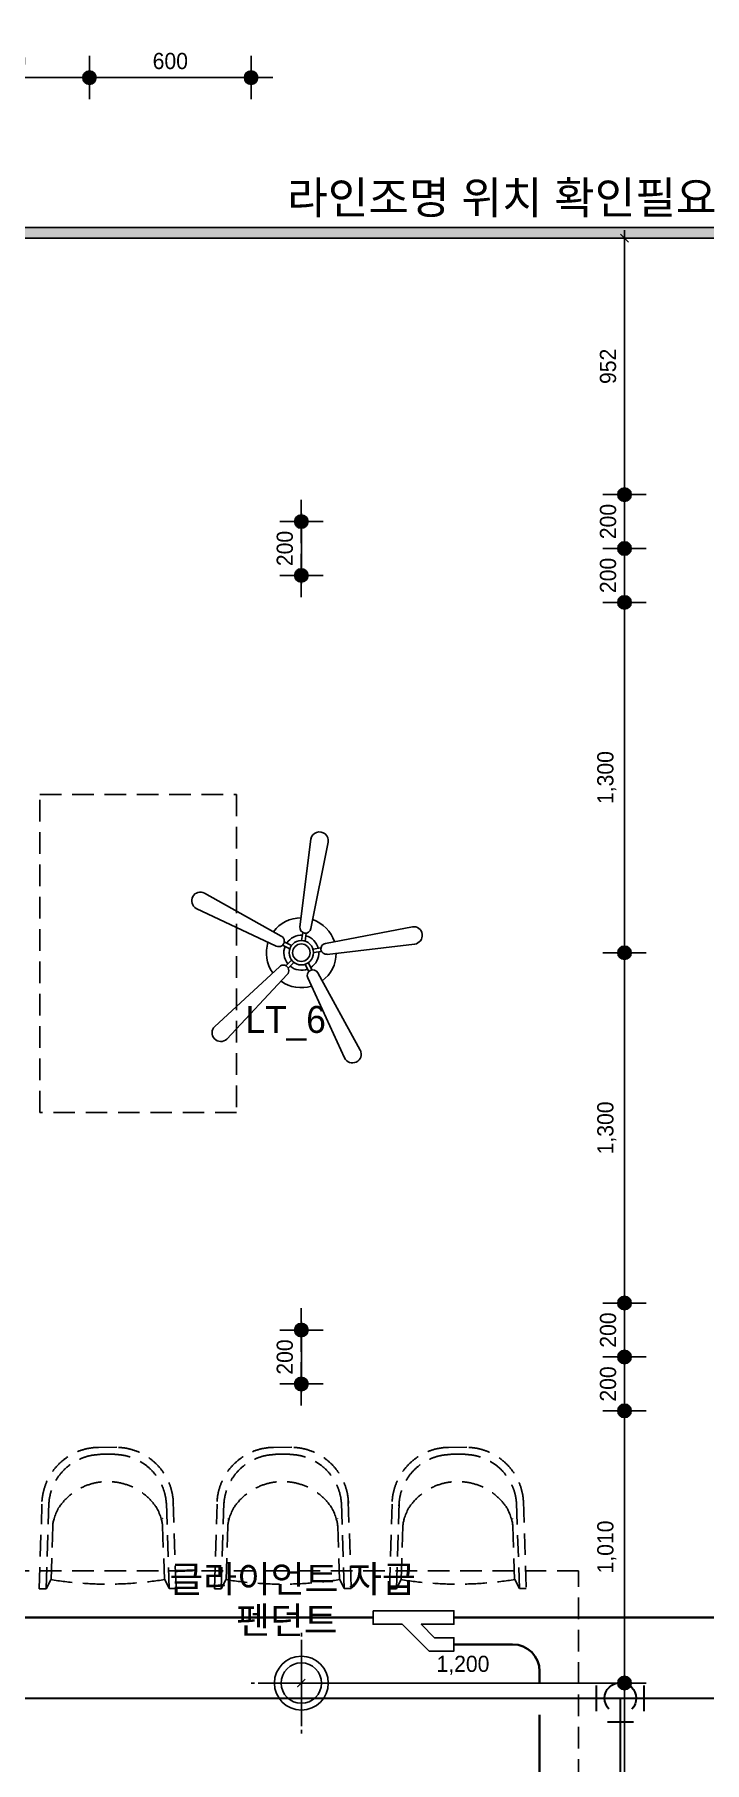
# Model space of a CAD drawing. Header units: inches. Extents: x 3778 to 56227, y -16914 to 35091.
# Drawn here: x 41687 to 44174, y -12470 to -6059 of the extents above; entities that cross this region are included whole.
import ezdxf
from ezdxf.enums import TextEntityAlignment as Align

# ---------------------------------------------------------------- set-up
doc = ezdxf.new("R2010")
doc.units = ezdxf.units.IN
doc.header["$LTSCALE"] = 100
doc.header["$MEASUREMENT"] = 0
doc.header["$PDSIZE"] = 700.071425
doc.linetypes.add('DH-HID2', pattern=[1.2, 0.8, -0.4])
doc.linetypes.add('HID', pattern=[2.5, 1.5, -1])
for name, color, linetype in [('0-ELC TEXT', 7, 'Continuous'), ('06-FUR', 6, 'Continuous'), ('06-LIGHT', 4, 'Continuous'), ('07-DIM WAL', 5, 'Continuous'), ('1', 1, 'Continuous'), ('2-con', 2, 'Continuous'), ('3.기호.계단선', 30, 'Continuous'), ('FU-FURM', 251, 'DH-HID2'), ('HAT', 8, 'Continuous'), ('RC-LIGHT', 7, 'Continuous'), ('U-LANP', 6, 'Continuous'), ('설비', 140, 'Continuous')]:
    doc.layers.add(name, color=color, linetype=linetype)
doc.layers.add('SS-ED', color=3, linetype='Continuous', lineweight=30)
doc.layers.add('SS-RLRG', color=4, linetype='Continuous', lineweight=35)
doc.styles.add('HY 울릉도 L', font='')
doc.styles.add('코레일둥고', font='Korail_Round_Gothic_Medium.ttf')
doc.styles.get('HY 울릉도 L').set_extended_font_data('HY울릉도L')
doc.dimstyles.new('30', dxfattribs={"dimscale": 30, "dimtxt": 2, "dimasz": 1, "dimexe": 1, "dimexo": 1, "dimgap": 1, "dimtad": 1, "dimdec": 0, "dimrnd": 0.05, "dimdsep": 46, "dimlunit": 6, "dimtxsty": 'HY 울릉도 L', "dimblk": 'ARCHTICK', "dimcen": 2.5, "dimdle": 1, "dimclrd": 133, "dimclre": 133, "dimclrt": 30, "dimadec": 0, "dimazin": 0, "dimtfac": 1, "dimtdec": 0, "dimtix": 1, "dimtmove": 2, "dimatfit": 3, "dimldrblk": 'ARCHTICK', "dimfxl": 0, "dimlwd": -1, "dimlwe": -1, "dimarcsym": 0})

# ---------------------------------------------------------------- blocks, each defined once
blk = doc.blocks.new('CELILNGPAN')
at = {"layer": '06-FUR', "color": 6}
for p, q in [((48717.2, -3709.4), (48676.4, -4034.6)), ((48781.1, -3721), (48717.1, -4041.2)), ((48322.4, -3909.7), (48607.1, -4069.5)), ((48291.6, -3966.9), (48588.2, -4106.2)), ((49093.7, -4034.6), (48771.7, -4096.2)), ((48638.6, -4116.2), (48612.1, -4102.6)), ((48644.6, -4104.7), (48618.1, -4091.1)), ((48682.4, -4085.6), (48687.2, -4056.2)), ((48695.2, -4087.7), (48700, -4058.3)), ((49102.3, -4098.9), (48778, -4137)), ((48645.1, -4158.1), (48623.9, -4179.1)), ((48725.1, -4117.8), (48754.5, -4113.2)), ((48727, -4130.6), (48756.5, -4126)), ((48360.1, -4404.3), (48600.1, -4182.9)), ((48404.9, -4451.3), (48629.1, -4212.2)), ((48654.2, -4167.3), (48633.1, -4188.3)), ((48696.1, -4174.1), (48709.5, -4200.7)), ((48842.1, -4521.2), (48705.7, -4224.6)), ((48707.7, -4168.3), (48721.1, -4194.9)), ((48900.6, -4493.1), (48742.5, -4206))]:
    blk.add_line(p, q, dxfattribs=at)
for radius in [45.4, 32.5]:
    blk.add_circle((48681.6, -4131), radius, dxfattribs=at)
for centre, radius, start, end in [((48749.2, -3715.2), 32.5, 349.67004, 169.67004), ((48307, -3938.3), 32.5, 61.67004, 241.67004), ((48681.6, -4131), 129.8, 90.46508, 143.07798), ((48696.7, -4037.9), 20.6, 170.77338, 350.77338), ((48681.6, -4131), 129.8, 18.46508, 71.07798), ((49098, -4066.8), 32.5, 277.67004, 97.67004), ((48681.6, -4131), 129.8, 162.46508, 215.07798), ((48597.7, -4087.9), 20.6, 242.77338, 62.77338), ((48681.6, -4131), 64.9, 86.51255, 147.03421), ((48681.6, -4131), 64.9, 14.51255, 75.03421), ((48774.9, -4116.6), 20.6, 98.77338, 278.77338), ((48681.6, -4131), 64.9, 158.51255, 219.03421), ((48681.6, -4131), 64.9, 302.51255, 3.03421), ((48681.6, -4131), 129.8, 306.46508, 359.07798), ((48614.6, -4197.5), 20.6, 314.77338, 134.77338), ((48681.6, -4131), 64.9, 230.51255, 291.03421), ((48724.1, -4215.3), 20.6, 26.77338, 206.77338), ((48681.6, -4131), 129.8, 234.46508, 287.07798), ((48382.5, -4427.8), 32.5, 133.67004, 313.67004), ((48871.4, -4507.2), 32.5, 205.67004, 25.67004)]:
    blk.add_arc(centre, radius, start, end, dxfattribs=at)
blk = doc.blocks.new('cjscjdeh')
at = {"layer": 'FU-FURM', "color": 8}
for p, q in [((149549.5, 70784.9), (149549.5, 71964.9)), ((149549.5, 71964.9), (150279.5, 71964.9)), ((150279.5, 71964.9), (150279.5, 70784.9)), ((150279.5, 70784.9), (149549.5, 70784.9)), ((149756.7, 69542.5), (149834.6, 69542.6)), ((149774.7, 69517.2), (149827.8, 69517.2)), ((150406.7, 69542.5), (150484.6, 69542.6)), ((150424.7, 69517.2), (150477.8, 69517.2)), ((151056.7, 69542.5), (151134.6, 69542.6)), ((151074.7, 69517.2), (151127.8, 69517.2)), ((149547.3, 69017.6), (149557.1, 69331.8)), ((149572.7, 69017.7), (149582.7, 69338.2)), ((149613.4, 69307.3), (149611.2, 69302.3)), ((149615.7, 69312.1), (149613.4, 69307.3)), ((149617.8, 69316.3), (149615.7, 69312.1)), ((149983.8, 69316.8), (149986, 69312.5)), ((149986, 69312.5), (149988.2, 69307.8)), ((149988.2, 69307.8), (149990.4, 69302.7)), ((150019, 69336.4), (150029.6, 69018.2)), ((150044.2, 69343), (150055, 69018.3)), ((150197.3, 69017.6), (150207.1, 69331.8)), ((150222.7, 69017.7), (150232.7, 69338.2)), ((150263.4, 69307.3), (150261.2, 69302.3)), ((150265.7, 69312.1), (150263.4, 69307.3)), ((150267.8, 69316.3), (150265.7, 69312.1)), ((150633.8, 69316.8), (150636, 69312.5)), ((150636, 69312.5), (150638.2, 69307.8)), ((150638.2, 69307.8), (150640.4, 69302.7)), ((150669, 69336.4), (150679.6, 69018.2)), ((150694.2, 69343), (150705, 69018.3)), ((150847.3, 69017.6), (150857.1, 69331.8)), ((150872.7, 69017.7), (150882.7, 69338.2)), ((150913.4, 69307.3), (150911.2, 69302.3)), ((150915.7, 69312.1), (150913.4, 69307.3)), ((150917.8, 69316.3), (150915.7, 69312.1)), ((151283.8, 69316.8), (151286, 69312.5)), ((151286, 69312.5), (151288.2, 69307.8)), ((151288.2, 69307.8), (151290.4, 69302.7)), ((151319, 69336.4), (151329.6, 69018.2)), ((151344.2, 69343), (151355, 69018.3)), ((149590.7, 69051.5), (149596.9, 69250.1)), ((149597.2, 69253.5), (149596.9, 69250.1)), ((149597.6, 69256.8), (149597.2, 69253.5)), ((149598, 69259.9), (149597.6, 69256.8)), ((149598.5, 69263.1), (149598, 69259.9)), ((149599.1, 69266.4), (149598.5, 69263.1)), ((149599.9, 69269.7), (149599.1, 69266.4)), ((149600.8, 69273.4), (149599.9, 69269.7)), ((149602, 69277.3), (149600.8, 69273.4)), ((149603.4, 69281.7), (149602, 69277.3)), ((149605.1, 69286.6), (149603.4, 69281.7)), ((149607, 69291.7), (149605.1, 69286.6)), ((149609.1, 69297), (149607, 69291.7)), ((149611.2, 69302.3), (149609.1, 69297)), ((149990.4, 69302.7), (149992.6, 69297.5)), ((149992.6, 69297.5), (149994.7, 69292.2)), ((149994.7, 69292.2), (149996.6, 69287.1)), ((149996.6, 69287.1), (149998.3, 69282.2)), ((149998.3, 69282.2), (149999.7, 69277.8)), ((149999.7, 69277.8), (150000.9, 69273.9)), ((150000.9, 69273.9), (150001.9, 69270.2)), ((150001.9, 69270.2), (150002.7, 69266.9)), ((150002.7, 69266.9), (150003.3, 69263.6)), ((150003.3, 69263.6), (150003.8, 69260.4)), ((150003.8, 69260.4), (150004.2, 69257.3)), ((150004.2, 69257.3), (150004.6, 69254)), ((150004.6, 69254), (150004.9, 69250.6)), ((150004.9, 69250.6), (150011.6, 69052)), ((150240.7, 69051.5), (150246.9, 69250.1)), ((150247.2, 69253.5), (150246.9, 69250.1)), ((150247.6, 69256.8), (150247.2, 69253.5)), ((150248, 69259.9), (150247.6, 69256.8)), ((150248.5, 69263.1), (150248, 69259.9)), ((150249.1, 69266.4), (150248.5, 69263.1)), ((150249.9, 69269.7), (150249.1, 69266.4)), ((150250.8, 69273.4), (150249.9, 69269.7)), ((150252, 69277.3), (150250.8, 69273.4)), ((150253.4, 69281.7), (150252, 69277.3)), ((150255.1, 69286.6), (150253.4, 69281.7)), ((150257, 69291.7), (150255.1, 69286.6)), ((150259.1, 69297), (150257, 69291.7)), ((150261.2, 69302.3), (150259.1, 69297)), ((150640.4, 69302.7), (150642.6, 69297.5)), ((150642.6, 69297.5), (150644.7, 69292.2)), ((150644.7, 69292.2), (150646.6, 69287.1)), ((150646.6, 69287.1), (150648.3, 69282.2)), ((150648.3, 69282.2), (150649.7, 69277.8)), ((150649.7, 69277.8), (150650.9, 69273.9)), ((150650.9, 69273.9), (150651.9, 69270.2)), ((150651.9, 69270.2), (150652.7, 69266.9)), ((150652.7, 69266.9), (150653.3, 69263.6)), ((150653.3, 69263.6), (150653.8, 69260.4)), ((150653.8, 69260.4), (150654.2, 69257.3)), ((150654.2, 69257.3), (150654.6, 69254)), ((150654.6, 69254), (150654.9, 69250.6)), ((150654.9, 69250.6), (150661.6, 69052)), ((150890.7, 69051.5), (150896.9, 69250.1)), ((150897.2, 69253.5), (150896.9, 69250.1)), ((150897.6, 69256.8), (150897.2, 69253.5)), ((150898, 69259.9), (150897.6, 69256.8)), ((150898.5, 69263.1), (150898, 69259.9)), ((150899.1, 69266.4), (150898.5, 69263.1)), ((150899.9, 69269.7), (150899.1, 69266.4)), ((150900.8, 69273.4), (150899.9, 69269.7)), ((150902, 69277.3), (150900.8, 69273.4)), ((150903.4, 69281.7), (150902, 69277.3)), ((150905.1, 69286.6), (150903.4, 69281.7)), ((150907, 69291.7), (150905.1, 69286.6)), ((150909.1, 69297), (150907, 69291.7)), ((150911.2, 69302.3), (150909.1, 69297)), ((151290.4, 69302.7), (151292.6, 69297.5)), ((151292.6, 69297.5), (151294.7, 69292.2)), ((151294.7, 69292.2), (151296.6, 69287.1)), ((151296.6, 69287.1), (151298.3, 69282.2)), ((151298.3, 69282.2), (151299.7, 69277.8)), ((151299.7, 69277.8), (151300.9, 69273.9)), ((151300.9, 69273.9), (151301.9, 69270.2)), ((151301.9, 69270.2), (151302.7, 69266.9)), ((151302.7, 69266.9), (151303.3, 69263.6)), ((151303.3, 69263.6), (151303.8, 69260.4)), ((151303.8, 69260.4), (151304.2, 69257.3)), ((151304.2, 69257.3), (151304.6, 69254)), ((151304.6, 69254), (151304.9, 69250.6)), ((151304.9, 69250.6), (151311.6, 69052)), ((151549.5, 69084.9), (149349.5, 69084.9)), ((149589.6, 69051.5), (149572.7, 69017.7)), ((150012.7, 69052.1), (150029.6, 69018.2)), ((150239.6, 69051.5), (150222.7, 69017.7)), ((150662.7, 69052.1), (150679.6, 69018.2)), ((150889.6, 69051.5), (150872.7, 69017.7)), ((151312.7, 69052.1), (151329.6, 69018.2)), ((151549.5, 68184.9), (151549.5, 69084.9)), ((149572.7, 69017.7), (149547.3, 69017.6)), ((150055, 69018.3), (150029.6, 69018.2)), ((150222.7, 69017.7), (150197.3, 69017.6)), ((150705, 69018.3), (150679.6, 69018.2)), ((150872.7, 69017.7), (150847.3, 69017.6)), ((151355, 69018.3), (151329.6, 69018.2))]:
    blk.add_line(p, q, dxfattribs=at)
for centre, radius, start, end in [((149770.3, 69328.9), 213.6, 90.90916, 178.7855), ((149776.7, 69321.6), 194.3, 90.90924, 178.78542), ((149825, 69321.7), 194.3, 1.35653, 89.23304), ((149831.3, 69329), 213.6, 1.35671, 89.233), ((150420.3, 69328.9), 213.6, 90.90916, 178.7855), ((150426.7, 69321.6), 194.3, 90.90924, 178.78542), ((150475, 69321.7), 194.3, 1.35653, 89.23304), ((150481.3, 69329), 213.6, 1.35671, 89.233), ((151070.3, 69328.9), 213.6, 90.90916, 178.7855), ((151076.7, 69321.6), 194.3, 90.90924, 178.78542), ((151125, 69321.7), 194.3, 1.35653, 89.23304), ((151131.3, 69329), 213.6, 1.35671, 89.233), ((149801, 69197.1), 218.5, 33.19496, 146.94725), ((150451, 69197.1), 218.5, 33.19496, 146.94725), ((151101, 69197.1), 218.5, 33.19496, 146.94725), ((149801, 69197.1), 218.5, 158.34937, 158.47219), ((149801, 69197.1), 218.5, 21.66998, 21.79281), ((150451, 69197.1), 218.5, 158.34937, 158.47219), ((150451, 69197.1), 218.5, 21.66998, 21.79281), ((151101, 69197.1), 218.5, 158.34937, 158.47219), ((151101, 69197.1), 218.5, 21.66998, 21.79281), ((149799.5, 70365.5), 1330.6, 260.92322, 279.2189), ((150449.5, 70365.5), 1330.6, 260.92322, 279.2189), ((151099.5, 70365.5), 1330.6, 260.92322, 279.2189)]:
    blk.add_arc(centre, radius, start, end, dxfattribs=at)
blk = doc.blocks.new('1')
at = {"linetype": 'Continuous'}
h = blk.add_hatch(color=4, dxfattribs=at)
h.dxf.hatch_style = 1
edge = h.paths.add_edge_path()
edge.add_arc((11539653, -14273504), 37.5, 0, 360)
at = {"color": 1, "linetype": 'Continuous'}
for p, q in [((11539653, -14273637), (11539653, -14273370)), ((11539520, -14273504), (11539787, -14273504))]:
    blk.add_line(p, q, dxfattribs=at)
at = {"color": 4, "linetype": 'Continuous'}
for radius in [41.5, 37.5]:
    blk.add_circle((11539653, -14273504), radius, dxfattribs=at)
blk = doc.blocks.new('_ArchTick')
at = {"color": 0, "linetype": 'ByBlock', "const_width": 0.15}
blk.add_lwpolyline([(-0.5, -0.5), (0.5, 0.5)], dxfattribs=at)
blk = doc.blocks.new('*D354')
at = {"layer": '07-DIM WAL', "color": 133}
for p, q in [((43877, -8136.1), (43877, -9496.1)), ((43847, -8166.1), (43847, -8166.1)), ((43847, -9466.1), (43847, -9466.1))]:
    blk.add_line(p, q, dxfattribs=at)
at = {"layer": 'Defpoints', "color": 0}
for p in [(43877, -8166.1), (43877, -9466.1), (43877, -9466.1)]:
    blk.add_point(p, dxfattribs=at)
at = {"layer": '07-DIM WAL', "color": 133, "xscale": 30, "yscale": 30, "zscale": 30}
for p, rotation in [((43877, -8166.1), 90), ((43877, -9466.1), 270)]:
    blk.add_blockref('_ArchTick', p, dxfattribs=dict(at, rotation=rotation))
at = {"layer": '07-DIM WAL', "color": 30, "insert": (43811.1, -8816.1), "char_height": 60, "attachment_point": 5, "rotation": 90, "style": 'HY 울릉도 L'}
blk.add_mtext('1,300', dxfattribs=at)
blk = doc.blocks.new('*D311')
at = {"layer": '07-DIM WAL', "color": 133}
for p, q in [((43877, -7966.1), (43877, -7936.1)), ((43877, -8166.1), (43877, -7966.1)), ((43907, -7966.1), (43907, -7966.1)), ((43847, -8166.1), (43847, -8166.1)), ((43877, -8166.1), (43877, -8196.1))]:
    blk.add_line(p, q, dxfattribs=at)
at = {"layer": 'Defpoints', "color": 0}
for p in [(43877, -7966.1), (43877, -7966.1), (43877, -8166.1)]:
    blk.add_point(p, dxfattribs=at)
at = {"layer": '07-DIM WAL', "color": 133, "xscale": 30, "yscale": 30, "zscale": 30}
for p, rotation in [((43877, -7966.1), 270), ((43877, -8166.1), 90)]:
    blk.add_blockref('_ArchTick', p, dxfattribs=dict(at, rotation=rotation))
at = {"layer": '07-DIM WAL', "color": 30, "insert": (43815.8, -8066.1), "char_height": 60, "attachment_point": 5, "rotation": 90, "style": 'HY 울릉도 L'}
blk.add_mtext('200', dxfattribs=at)
blk = doc.blocks.new('*D312')
at = {"layer": '07-DIM WAL', "color": 133}
for p, q in [((43877, -7766.1), (43877, -7736.1)), ((43877, -7966.1), (43877, -7766.1)), ((43907, -7766.1), (43907, -7766.1)), ((43877, -7966.1), (43877, -7996.1)), ((43907, -7966.1), (43907, -7966.1))]:
    blk.add_line(p, q, dxfattribs=at)
at = {"layer": 'Defpoints', "color": 0}
for p in [(43877, -7766.1), (43877, -7766.1), (43877, -7966.1)]:
    blk.add_point(p, dxfattribs=at)
at = {"layer": '07-DIM WAL', "color": 133, "xscale": 30, "yscale": 30, "zscale": 30}
for p, rotation in [((43877, -7766.1), 270), ((43877, -7966.1), 90)]:
    blk.add_blockref('_ArchTick', p, dxfattribs=dict(at, rotation=rotation))
at = {"layer": '07-DIM WAL', "color": 30, "insert": (43815.8, -7866.1), "char_height": 60, "attachment_point": 5, "rotation": 90, "style": 'HY 울릉도 L'}
blk.add_mtext('200', dxfattribs=at)
blk = doc.blocks.new('*D217')
at = {"layer": '07-DIM WAL', "color": 133}
for p, q in [((43847, -9466.1), (43847, -9466.1)), ((43877, -10796.1), (43877, -9436.1)), ((43847, -10766.1), (43847, -10766.1))]:
    blk.add_line(p, q, dxfattribs=at)
at = {"layer": 'Defpoints', "color": 0}
for p in [(43877, -9466.1), (43877, -9466.1), (43877, -10766.1)]:
    blk.add_point(p, dxfattribs=at)
at = {"layer": '07-DIM WAL', "color": 133, "xscale": 30, "yscale": 30, "zscale": 30}
for p, rotation in [((43877, -9466.1), 90), ((43877, -10766.1), 270)]:
    blk.add_blockref('_ArchTick', p, dxfattribs=dict(at, rotation=rotation))
at = {"layer": '07-DIM WAL', "color": 30, "insert": (43811.1, -10116.1), "char_height": 60, "attachment_point": 5, "rotation": 90, "style": 'HY 울릉도 L'}
blk.add_mtext('1,300', dxfattribs=at)
blk = doc.blocks.new('*D313')
at = {"layer": '07-DIM WAL', "color": 133}
for p, q in [((43847, -10766.1), (43847, -10766.1)), ((43877, -10766.1), (43877, -10736.1)), ((43877, -10766.1), (43877, -10966.1)), ((43877, -10966.1), (43877, -10996.1)), ((43907, -10966.1), (43907, -10966.1))]:
    blk.add_line(p, q, dxfattribs=at)
at = {"layer": 'Defpoints', "color": 0}
for p in [(43877, -10766.1), (43877, -10966.1), (43877, -10966.1)]:
    blk.add_point(p, dxfattribs=at)
at = {"layer": '07-DIM WAL', "color": 133, "xscale": 30, "yscale": 30, "zscale": 30}
for p, rotation in [((43877, -10766.1), 270), ((43877, -10966.1), 90)]:
    blk.add_blockref('_ArchTick', p, dxfattribs=dict(at, rotation=rotation))
at = {"layer": '07-DIM WAL', "color": 30, "insert": (43815.8, -10866.1), "char_height": 60, "attachment_point": 5, "rotation": 90, "style": 'HY 울릉도 L'}
blk.add_mtext('200', dxfattribs=at)
blk = doc.blocks.new('*D314')
at = {"layer": '07-DIM WAL', "color": 133}
for p, q in [((43877, -10966.1), (43877, -10936.1)), ((43877, -10966.1), (43877, -11166.1)), ((43907, -10966.1), (43907, -10966.1)), ((43877, -11166.1), (43877, -11196.1)), ((43907, -11166.1), (43907, -11166.1))]:
    blk.add_line(p, q, dxfattribs=at)
at = {"layer": 'Defpoints', "color": 0}
for p in [(43877, -10966.1), (43877, -11166.1), (43877, -11166.1)]:
    blk.add_point(p, dxfattribs=at)
at = {"layer": '07-DIM WAL', "color": 133, "xscale": 30, "yscale": 30, "zscale": 30}
for p, rotation in [((43877, -10966.1), 270), ((43877, -11166.1), 90)]:
    blk.add_blockref('_ArchTick', p, dxfattribs=dict(at, rotation=rotation))
at = {"layer": '07-DIM WAL', "color": 30, "insert": (43815.8, -11066.1), "char_height": 60, "attachment_point": 5, "rotation": 90, "style": 'HY 울릉도 L'}
blk.add_mtext('200', dxfattribs=at)
blk = doc.blocks.new('A$C08B77260')
at = {"layer": 'HAT', "color": 1}
for p, q in [((186.7, 373.3), (186.7, 360)), ((186.7, 346.7), (186.7, 26.7)), ((0, 186.7), (13.3, 186.7)), ((346.7, 186.7), (26.7, 186.7)), ((373.3, 186.7), (360, 186.7)), ((186.7, 0), (186.7, 13.3))]:
    blk.add_line(p, q, dxfattribs=at)
at = {"layer": 'U-LANP', "color": 4}
blk.add_circle((186.7, 186.7), 100, dxfattribs=at)
at = {"layer": 'U-LANP', "color": 8}
blk.add_circle((186.7, 186.7), 75, dxfattribs=at)
blk = doc.blocks.new('*D315')
at = {"layer": '07-DIM WAL', "color": 133}
for p, q in [((43877, -11136.1), (43877, -12206.1)), ((43907, -11166.1), (43907, -11166.1)), ((43907, -12176.1), (43907, -12176.1))]:
    blk.add_line(p, q, dxfattribs=at)
at = {"layer": 'Defpoints', "color": 0}
for p in [(43877, -11166.1), (43877, -12176.1), (43877, -12176.1)]:
    blk.add_point(p, dxfattribs=at)
at = {"layer": '07-DIM WAL', "color": 133, "xscale": 30, "yscale": 30, "zscale": 30}
for p, rotation in [((43877, -11166.1), 90), ((43877, -12176.1), 270)]:
    blk.add_blockref('_ArchTick', p, dxfattribs=dict(at, rotation=rotation))
at = {"layer": '07-DIM WAL', "color": 30, "insert": (43811.1, -11671.1), "char_height": 60, "attachment_point": 5, "rotation": 90, "style": 'HY 울릉도 L'}
blk.add_mtext('1,010', dxfattribs=at)
blk = doc.blocks.new('*D316')
at = {"layer": '07-DIM WAL', "color": 133}
for p, q in [((43907, -12176.1), (42647, -12176.1)), ((43877, -12146.1), (43877, -12146.1)), ((42677, -12206.1), (42677, -12206.1))]:
    blk.add_line(p, q, dxfattribs=at)
at = {"layer": 'Defpoints', "color": 0}
for p in [(42677, -12176.1), (42677, -12176.1), (43877, -12176.1)]:
    blk.add_point(p, dxfattribs=at)
at = {"layer": '07-DIM WAL', "color": 133, "xscale": 30, "yscale": 30, "zscale": 30, "rotation": 180}
blk.add_blockref('_ArchTick', (42677, -12176.1), dxfattribs=at)
at = {"layer": '07-DIM WAL', "color": 133, "xscale": 30, "yscale": 30, "zscale": 30}
blk.add_blockref('_ArchTick', (43877, -12176.1), dxfattribs=at)
at = {"layer": '07-DIM WAL', "color": 30, "insert": (43277, -12110.1), "char_height": 60, "attachment_point": 5, "style": 'HY 울릉도 L'}
blk.add_mtext('1,200', dxfattribs=at)
blk = doc.blocks.new('*D218')
at = {"layer": '07-DIM WAL', "color": 133}
for p, q in [((43877, -12146.1), (43877, -13409)), ((43907, -12176.1), (43907, -12176.1)), ((43907, -13379), (43907, -13379))]:
    blk.add_line(p, q, dxfattribs=at)
at = {"layer": 'Defpoints', "color": 0}
for p in [(43877, -12176.1), (43877, -13379), (43877, -13379)]:
    blk.add_point(p, dxfattribs=at)
at = {"layer": '07-DIM WAL', "color": 133, "xscale": 30, "yscale": 30, "zscale": 30}
for p, rotation in [((43877, -12176.1), 90), ((43877, -13379), 270)]:
    blk.add_blockref('_ArchTick', p, dxfattribs=dict(at, rotation=rotation))
at = {"layer": '07-DIM WAL', "color": 30, "insert": (43811.1, -12777.5), "char_height": 60, "attachment_point": 5, "rotation": 90, "style": 'HY 울릉도 L'}
blk.add_mtext('1,203', dxfattribs=at)
blk = doc.blocks.new('*D332')
at = {"layer": '07-DIM WAL', "color": 133}
blk.add_line((41260.6, -6219), (41920.6, -6219), dxfattribs=at)
at = {"layer": 'Defpoints', "color": 0}
for p in [(41290.6, -6219), (41890.6, -6219), (41890.6, -6219)]:
    blk.add_point(p, dxfattribs=at)
at = {"layer": '07-DIM WAL', "color": 133, "xscale": 30, "yscale": 30, "zscale": 30, "rotation": 180}
blk.add_blockref('_ArchTick', (41290.6, -6219), dxfattribs=at)
at = {"layer": '07-DIM WAL', "color": 133, "xscale": 30, "yscale": 30, "zscale": 30}
blk.add_blockref('_ArchTick', (41890.6, -6219), dxfattribs=at)
at = {"layer": '07-DIM WAL', "color": 30, "insert": (41590.6, -6157.7), "char_height": 60, "attachment_point": 5, "style": 'HY 울릉도 L'}
blk.add_mtext('600', dxfattribs=at)
blk = doc.blocks.new('*D333')
at = {"layer": '07-DIM WAL', "color": 133}
blk.add_line((41860.6, -6219), (42520.6, -6219), dxfattribs=at)
at = {"layer": 'Defpoints', "color": 0}
for p in [(41890.6, -6219), (42490.6, -6219), (42490.6, -6219)]:
    blk.add_point(p, dxfattribs=at)
at = {"layer": '07-DIM WAL', "color": 133, "xscale": 30, "yscale": 30, "zscale": 30, "rotation": 180}
blk.add_blockref('_ArchTick', (41890.6, -6219), dxfattribs=at)
at = {"layer": '07-DIM WAL', "color": 133, "xscale": 30, "yscale": 30, "zscale": 30}
blk.add_blockref('_ArchTick', (42490.6, -6219), dxfattribs=at)
at = {"layer": '07-DIM WAL', "color": 30, "insert": (42190.6, -6157.7), "char_height": 60, "attachment_point": 5, "style": 'HY 울릉도 L'}
blk.add_mtext('600', dxfattribs=at)
blk = doc.blocks.new('tee')
at = {"layer": 'SS-ED', "color": 1}
for p, q in [((40, 73.7), (-40, 73.7)), ((-73.7, 40), (-73.7, -40)), ((73.7, 40), (73.7, -40))]:
    blk.add_line(p, q, dxfattribs=at)
at = {"layer": 'SS-ED', "color": 2}
blk.add_arc((0, 0), 48.8, 136.3157, 43.6843, dxfattribs=at)
blk = doc.blocks.new('dpdjzjs')
at = {"layer": '1', "color": 6}
blk.add_lwpolyline([(178914.5, 89922.9), (179214.5, 89922.9), (179214.5, 89872.9), (179092.8, 89872.9), (179142.8, 89822.9), (179214.5, 89822.9), (179214.5, 89772.9), (179122.1, 89772.9), (179022.1, 89872.9), (178914.5, 89872.9)], close=True, dxfattribs=at)
at = {"layer": 'SS-ED'}
for p, q in [((176603, 89597.9), (180661.6, 89597.9)), ((179832.4, 88856.3), (179832.4, 89597.9))]:
    blk.add_line(p, q, dxfattribs=at)
at = {"layer": 'SS-RLRG', "color": 4}
for p, q in [((177003, 89897.9), (178914.5, 89897.9)), ((179214.5, 89897.9), (180261.6, 89897.9))]:
    blk.add_line(p, q, dxfattribs=at)
at = {"layer": 'SS-RLRG'}
for p, q in [((179432.4, 89797.9), (179214.5, 89797.9)), ((179532.4, 89652), (179532.4, 89697.9)), ((179532.4, 89256.3), (179532.4, 89536.2))]:
    blk.add_line(p, q, dxfattribs=at)
blk.add_arc((179432.4, 89697.9), 100, 0, 90, dxfattribs=at)
at = {"layer": '1', "xscale": -1.200000000011642, "yscale": 1.200000000011642, "zscale": 1.199999999999999, "rotation": 180}
blk.add_blockref('tee', (179832.4, 89597.9), dxfattribs=at)
blk = doc.blocks.new('*D377')
at = {"layer": '07-DIM WAL', "color": 133}
for p, q in [((43877, -7796.1), (43877, -6784.5)), ((43907, -6814.5), (43907, -6814.5)), ((43907, -7766.1), (43907, -7766.1))]:
    blk.add_line(p, q, dxfattribs=at)
at = {"layer": 'Defpoints', "color": 0}
for p in [(43877, -6814.5), (43877, -6814.5), (43877, -7766.1)]:
    blk.add_point(p, dxfattribs=at)
at = {"layer": '07-DIM WAL', "color": 133, "xscale": 30, "yscale": 30, "zscale": 30}
for p, rotation in [((43877, -6814.5), 90), ((43877, -7766.1), 270)]:
    blk.add_blockref('_ArchTick', p, dxfattribs=dict(at, rotation=rotation))
at = {"layer": '07-DIM WAL', "color": 30, "insert": (43815.7, -7290.3), "char_height": 60, "attachment_point": 5, "rotation": 90, "style": 'HY 울릉도 L'}
blk.add_mtext('952', dxfattribs=at)
blk = doc.blocks.new('*D378')
at = {"layer": '07-DIM WAL', "color": 133}
for p, q in [((42677, -7866.1), (42677, -7836.1)), ((42677, -8066.1), (42677, -7866.1)), ((42707, -7866.1), (42707, -7866.1)), ((42677, -8066.1), (42677, -8096.1)), ((42707, -8066.1), (42707, -8066.1))]:
    blk.add_line(p, q, dxfattribs=at)
at = {"layer": 'Defpoints', "color": 0}
for p in [(42677, -7866.1), (42677, -7866.1), (42677, -8066.1)]:
    blk.add_point(p, dxfattribs=at)
at = {"layer": '07-DIM WAL', "color": 133, "xscale": 30, "yscale": 30, "zscale": 30}
for p, rotation in [((42677, -7866.1), 270), ((42677, -8066.1), 90)]:
    blk.add_blockref('_ArchTick', p, dxfattribs=dict(at, rotation=rotation))
at = {"layer": '07-DIM WAL', "color": 30, "insert": (42615.8, -7966.1), "char_height": 60, "attachment_point": 5, "rotation": 90, "style": 'HY 울릉도 L'}
blk.add_mtext('200', dxfattribs=at)
blk = doc.blocks.new('*D379')
at = {"layer": '07-DIM WAL', "color": 133}
for p, q in [((42677, -10866.1), (42677, -10836.1)), ((42677, -11066.1), (42677, -10866.1)), ((42707, -10866.1), (42707, -10866.1)), ((42677, -11066.1), (42677, -11096.1)), ((42707, -11066.1), (42707, -11066.1))]:
    blk.add_line(p, q, dxfattribs=at)
at = {"layer": 'Defpoints', "color": 0}
for p in [(42677, -10866.1), (42677, -10866.1), (42677, -11066.1)]:
    blk.add_point(p, dxfattribs=at)
at = {"layer": '07-DIM WAL', "color": 133, "xscale": 30, "yscale": 30, "zscale": 30}
for p, rotation in [((42677, -10866.1), 270), ((42677, -11066.1), 90)]:
    blk.add_blockref('_ArchTick', p, dxfattribs=dict(at, rotation=rotation))
at = {"layer": '07-DIM WAL', "color": 30, "insert": (42615.8, -10966.1), "char_height": 60, "attachment_point": 5, "rotation": 90, "style": 'HY 울릉도 L'}
blk.add_mtext('200', dxfattribs=at)

msp = doc.modelspace()

# ---------------------------------------------------------------- hatches: boundary and pattern name
at = {"layer": '설비'}
h = msp.add_hatch(dxfattribs=at)
h.set_pattern_fill('DOTS', color=140, scale=10)
h.set_pattern_definition([(0, (-135902.865, -82053.96), (7.9375, 15.875), [0, -15.875])])
h.paths.add_polyline_path([(44331.5, -3114.5), (44331.5, -6774.5), (36271.5, -6774.5), (36271.5, -6814.5), (44371.5, -6814.5), (44371.5, -3114.5)])

# ---------------------------------------------------------------- linework, layer by layer
at = {"layer": '설비', "color": 140}
msp.add_lwpolyline([(44331.5, -3114.5), (44331.5, -6774.5), (36271.5, -6774.5), (36271.5, -6814.5), (44371.5, -6814.5), (44371.5, -3114.5), (44331.5, -3114.5)], dxfattribs=at)

# ---------------------------------------------------------------- block references
for name, p in [('cjscjdeh', (-107843, -80843.8)), ('A$C08B77260', (42490.4, -12362.7))]:
    msp.add_blockref(name, p)
at = {"layer": '06-LIGHT'}
msp.add_blockref('CELILNGPAN', (-6004.6, -5335), dxfattribs=at)
at = {"layer": '2-con'}
msp.add_blockref('dpdjzjs', (-135970.9, -101830.4), dxfattribs=at)
at = {"layer": 'RC-LIGHT', "xscale": 0.6024096385271789, "yscale": 0.6024096385271789, "zscale": 0.6024096385271789}
for p in [(-6909707.8, 8592277.3), (-6909107.8, 8592277.3), (-6907721.4, 8590730.2), (-6908921.4, 8590630.2), (-6907721.4, 8590530.2), (-6908921.4, 8590430.2), (-6907721.4, 8590330.2), (-6907721.4, 8589030.2), (-6908921.4, 8587630.2), (-6908921.4, 8587430.2)]:
    msp.add_blockref('1', p, dxfattribs=at)
at = {"layer": 'RC-LIGHT', "xscale": -0.6024096385271789, "yscale": 0.6024096385271789, "zscale": 0.6024096385271789, "rotation": 180}
for p in [(-6907721.4, -8609262.3), (-6907721.4, -8609462.3), (-6907721.4, -8609662.3), (-6907721.4, -8610672.3)]:
    msp.add_blockref('1', p, dxfattribs=at)

# ---------------------------------------------------------------- texts
at = {"layer": '0-ELC TEXT', "color": 10, "style": '코레일둥고'}
for s, p in [('클라이언트 자급', (42187.1, -11839.7)), ('펜던트', (42434.9, -11992.6))]:
    msp.add_text(s, height=100, dxfattribs=at).set_placement(p)
at = {"layer": '3.기호.계단선', "linetype": 'HID', "style": '코레일둥고'}
msp.add_text('LT_6', height=100, dxfattribs=at).set_placement((42469.8, -9763.6))
at = {"layer": 'RC-LIGHT', "color": 10, "style": '코레일둥고'}
msp.add_text('라인조명 위치 확인필요', height=120, dxfattribs=at).set_placement((42624.9, -6604.2), align=Align.TOP_LEFT)

# ---------------------------------------------------------------- dimensions: what is measured, and where the dimension line sits
at = {"layer": '07-DIM WAL'}
for base, p1, p2, picture, middle in [((41890.6, -6219), (41290.6, -6219), (41890.6, -6219), '*D332', (41590.6, -6157.7)), ((42490.6, -6219), (41890.6, -6219), (42490.6, -6219), '*D333', (42190.6, -6157.7)), ((42677, -12176.1), (43877, -12176.1), (42677, -12176.1), '*D316', (43277, -12110.1))]:
    dim = msp.add_linear_dim(base=base, p1=p1, p2=p2, dimstyle='30', override={"dimfxl": 1.25, "dimarcsym": 2}, dxfattribs=at)
    dim.commit()
    dim.dimension.update_dxf_attribs({"geometry": picture, "text_midpoint": middle})
dim = msp.add_linear_dim(base=(43877, -6814.5), p1=(43877, -7766.1), p2=(43877, -6814.5), angle=90, dimstyle='30', dxfattribs=at)
dim.commit()
dim.dimension.update_dxf_attribs({"geometry": '*D377', "text_midpoint": (43815.7, -7290.3)})
for base, p1, p2, angle, override, picture, middle in [((43877, -7766.1), (43877, -7966.1), (43877, -7766.1), 90, {"dimfxl": 1.25, "dimarcsym": 2}, '*D312', (43815.8, -7866.1)), ((42677, -7866.1), (42677, -8066.1), (42677, -7866.1), 90, {"dimfxl": 1.25, "dimarcsym": 2}, '*D378', (42615.8, -7966.1)), ((43877, -7966.1), (43877, -8166.1), (43877, -7966.1), 90, {"dimfxl": 1.25, "dimarcsym": 2}, '*D311', (43815.8, -8066.1)), ((43877, -9466.1), (43877, -8166.1), (43877, -9466.1), 90, {"dimfxl": 2, "dimarcsym": 2}, '*D354', (43811.1, -8816.1)), ((43877, -9466.1), (43877, -10766.1), (43877, -9466.1), 270, {"dimfxl": 2, "dimarcsym": 2}, '*D217', (43811.1, -10116.1)), ((43877, -10966.1), (43877, -10766.1), (43877, -10966.1), 270, {"dimfxl": 1.25, "dimarcsym": 2}, '*D313', (43815.8, -10866.1)), ((42677, -10866.1), (42677, -11066.1), (42677, -10866.1), 90, {"dimfxl": 1.25, "dimarcsym": 2}, '*D379', (42615.8, -10966.1)), ((43877, -11166.1), (43877, -10966.1), (43877, -11166.1), 270, {"dimfxl": 1.25, "dimarcsym": 2}, '*D314', (43815.8, -11066.1)), ((43877, -12176.1), (43877, -11166.1), (43877, -12176.1), 90, {"dimfxl": 1.25, "dimarcsym": 2}, '*D315', (43811.1, -11671.1)), ((43877, -13379), (43877, -12176.1), (43877, -13379), 90, {"dimfxl": 1.25, "dimarcsym": 2}, '*D218', (43811.1, -12777.5))]:
    dim = msp.add_linear_dim(base=base, p1=p1, p2=p2, angle=angle, dimstyle='30', override=override, dxfattribs=at)
    dim.commit()
    dim.dimension.update_dxf_attribs({"geometry": picture, "text_midpoint": middle})

doc.saveas('drawing.dxf')
